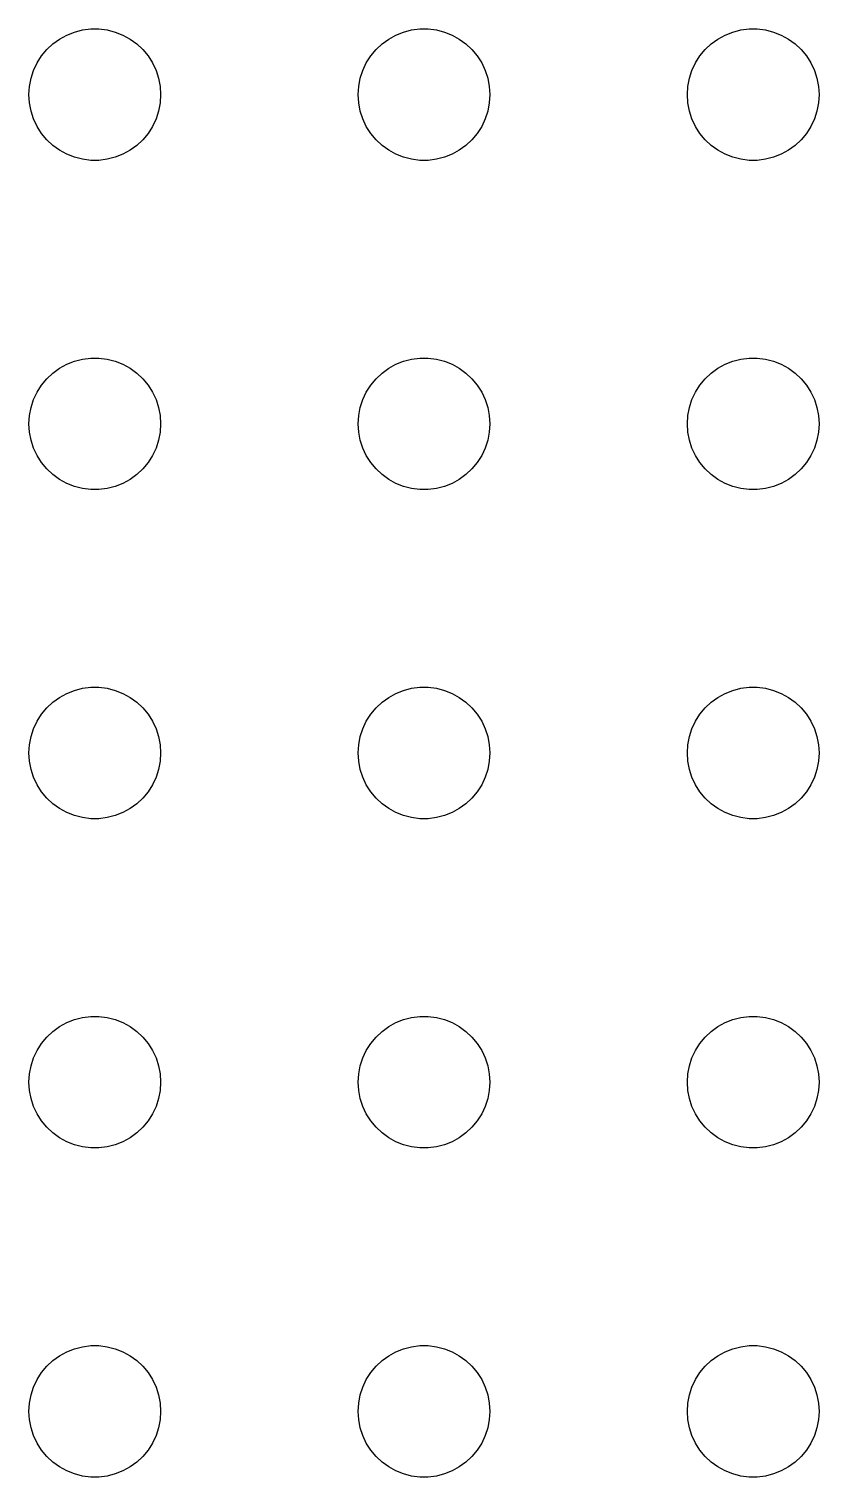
# Model space of a CAD drawing. Header units: metres. Extents: x -150 to 150, y -149 to 149.
# Drawn here: x 88.5 to 106.5, y -1.5 to 31.5 of the extents above; entities that cross this region are included whole.
import ezdxf

# ---------------------------------------------------------------- set-up
doc = ezdxf.new("R2010")
doc.units = ezdxf.units.M

msp = doc.modelspace()

# ---------------------------------------------------------------- linework, layer by layer
for p, q in [((89.1963, 31.2665), (89.3613, 31.3572)), ((89.3613, 31.3572), (89.5365, 31.4266)), ((89.5365, 31.4266), (89.7189, 31.4734)), ((89.7189, 31.4734), (89.9058, 31.497)), ((89.9058, 31.497), (90.0942, 31.497)), ((90.0942, 31.497), (90.2811, 31.4734)), ((90.2811, 31.4734), (90.4635, 31.4266)), ((90.4635, 31.4266), (90.6387, 31.3572)), ((90.6387, 31.3572), (90.8037, 31.2665)), ((96.6963, 31.2665), (96.8613, 31.3572)), ((96.8613, 31.3572), (97.0365, 31.4266)), ((97.0365, 31.4266), (97.2189, 31.4734)), ((97.2189, 31.4734), (97.4058, 31.497)), ((97.4058, 31.497), (97.5942, 31.497)), ((97.5942, 31.497), (97.7811, 31.4734)), ((97.7811, 31.4734), (97.9635, 31.4266)), ((97.9635, 31.4266), (98.1387, 31.3572)), ((98.1387, 31.3572), (98.3037, 31.2665)), ((104.196, 31.2665), (104.361, 31.3572)), ((104.361, 31.3572), (104.536, 31.4266)), ((104.536, 31.4266), (104.719, 31.4734)), ((104.719, 31.4734), (104.906, 31.497)), ((104.906, 31.497), (105.094, 31.497)), ((105.094, 31.497), (105.281, 31.4734)), ((105.281, 31.4734), (105.464, 31.4266)), ((105.464, 31.4266), (105.639, 31.3572)), ((105.639, 31.3572), (105.804, 31.2665)), ((88.7865, 30.8817), (88.9065, 31.0268)), ((88.9065, 31.0268), (89.0439, 31.1558)), ((89.0439, 31.1558), (89.1963, 31.2665)), ((90.8037, 31.2665), (90.9561, 31.1558)), ((90.9561, 31.1558), (91.0934, 31.0268)), ((91.0934, 31.0268), (91.2135, 30.8817)), ((96.2865, 30.8817), (96.4065, 31.0268)), ((96.4065, 31.0268), (96.5439, 31.1558)), ((96.5439, 31.1558), (96.6963, 31.2665)), ((98.3037, 31.2665), (98.4561, 31.1558)), ((98.4561, 31.1558), (98.5934, 31.0268)), ((98.5934, 31.0268), (98.7135, 30.8817)), ((103.786, 30.8817), (103.907, 31.0268)), ((103.907, 31.0268), (104.044, 31.1558)), ((104.044, 31.1558), (104.196, 31.2665)), ((105.804, 31.2665), (105.956, 31.1558)), ((105.956, 31.1558), (106.093, 31.0268)), ((106.093, 31.0268), (106.214, 30.8817)), ((88.6053, 30.5522), (88.6855, 30.7226)), ((88.6855, 30.7226), (88.7865, 30.8817)), ((91.2135, 30.8817), (91.3145, 30.7226)), ((91.3145, 30.7226), (91.3947, 30.5522)), ((96.1053, 30.5522), (96.1855, 30.7226)), ((96.1855, 30.7226), (96.2865, 30.8817)), ((98.7135, 30.8817), (98.8145, 30.7226)), ((98.8145, 30.7226), (98.8947, 30.5522)), ((103.605, 30.5522), (103.686, 30.7226)), ((103.686, 30.7226), (103.786, 30.8817)), ((106.214, 30.8817), (106.314, 30.7226)), ((106.314, 30.7226), (106.395, 30.5522)), ((88.5118, 30.188), (88.5471, 30.373)), ((88.5471, 30.373), (88.6053, 30.5522)), ((91.3947, 30.5522), (91.4529, 30.373)), ((91.4529, 30.373), (91.4882, 30.188)), ((96.0118, 30.188), (96.0471, 30.373)), ((96.0471, 30.373), (96.1053, 30.5522)), ((98.8947, 30.5522), (98.9529, 30.373)), ((98.9529, 30.373), (98.9882, 30.188)), ((103.512, 30.188), (103.547, 30.373)), ((103.547, 30.373), (103.605, 30.5522)), ((106.395, 30.5522), (106.453, 30.373)), ((106.453, 30.373), (106.488, 30.188)), ((88.5, 30), (88.5118, 30.188)), ((91.4882, 30.188), (91.5, 30)), ((96, 30), (96.0118, 30.188)), ((98.9882, 30.188), (99, 30)), ((103.5, 30), (103.512, 30.188)), ((106.488, 30.188), (106.5, 30)), ((88.5118, 29.812), (88.5, 30)), ((88.5471, 29.627), (88.5118, 29.812)), ((91.4882, 29.812), (91.4529, 29.627)), ((91.5, 30), (91.4882, 29.812)), ((96.0118, 29.812), (96, 30)), ((96.0471, 29.627), (96.0118, 29.812)), ((98.9882, 29.812), (98.9529, 29.627)), ((99, 30), (98.9882, 29.812)), ((103.512, 29.812), (103.5, 30)), ((103.547, 29.627), (103.512, 29.812)), ((106.488, 29.812), (106.453, 29.627)), ((106.5, 30), (106.488, 29.812)), ((88.6053, 29.4478), (88.5471, 29.627)), ((88.6855, 29.2774), (88.6053, 29.4478)), ((91.3947, 29.4478), (91.3145, 29.2774)), ((91.4529, 29.627), (91.3947, 29.4478)), ((96.1053, 29.4478), (96.0471, 29.627)), ((96.1855, 29.2774), (96.1053, 29.4478)), ((98.8947, 29.4478), (98.8145, 29.2774)), ((98.9529, 29.627), (98.8947, 29.4478)), ((103.605, 29.4478), (103.547, 29.627)), ((103.686, 29.2774), (103.605, 29.4478)), ((106.395, 29.4478), (106.314, 29.2774)), ((106.453, 29.627), (106.395, 29.4478)), ((88.7865, 29.1183), (88.6855, 29.2774)), ((88.9065, 28.9732), (88.7865, 29.1183)), ((91.2135, 29.1183), (91.0934, 28.9732)), ((91.3145, 29.2774), (91.2135, 29.1183)), ((96.2865, 29.1183), (96.1855, 29.2774)), ((96.4065, 28.9732), (96.2865, 29.1183)), ((98.7135, 29.1183), (98.5934, 28.9732)), ((98.8145, 29.2774), (98.7135, 29.1183)), ((103.786, 29.1183), (103.686, 29.2774)), ((103.907, 28.9732), (103.786, 29.1183)), ((106.214, 29.1183), (106.093, 28.9732)), ((106.314, 29.2774), (106.214, 29.1183)), ((89.0439, 28.8442), (88.9065, 28.9732)), ((89.1963, 28.7335), (89.0439, 28.8442)), ((89.3613, 28.6427), (89.1963, 28.7335)), ((90.8037, 28.7335), (90.6387, 28.6427)), ((90.9561, 28.8442), (90.8037, 28.7335)), ((91.0934, 28.9732), (90.9561, 28.8442)), ((96.5439, 28.8442), (96.4065, 28.9732)), ((96.6963, 28.7335), (96.5439, 28.8442)), ((96.8613, 28.6427), (96.6963, 28.7335)), ((98.3037, 28.7335), (98.1387, 28.6427)), ((98.4561, 28.8442), (98.3037, 28.7335)), ((98.5934, 28.9732), (98.4561, 28.8442)), ((104.044, 28.8442), (103.907, 28.9732)), ((104.196, 28.7335), (104.044, 28.8442)), ((104.361, 28.6427), (104.196, 28.7335)), ((105.804, 28.7335), (105.639, 28.6427)), ((105.956, 28.8442), (105.804, 28.7335)), ((106.093, 28.9732), (105.956, 28.8442)), ((89.5365, 28.5734), (89.3613, 28.6427)), ((89.7189, 28.5266), (89.5365, 28.5734)), ((89.9058, 28.503), (89.7189, 28.5266)), ((90.0942, 28.503), (89.9058, 28.503)), ((90.2811, 28.5266), (90.0942, 28.503)), ((90.4635, 28.5734), (90.2811, 28.5266)), ((90.6387, 28.6427), (90.4635, 28.5734)), ((97.0365, 28.5734), (96.8613, 28.6427)), ((97.2189, 28.5266), (97.0365, 28.5734)), ((97.4058, 28.503), (97.2189, 28.5266)), ((97.5942, 28.503), (97.4058, 28.503)), ((97.7811, 28.5266), (97.5942, 28.503)), ((97.9635, 28.5734), (97.7811, 28.5266)), ((98.1387, 28.6427), (97.9635, 28.5734)), ((104.536, 28.5734), (104.361, 28.6427)), ((104.719, 28.5266), (104.536, 28.5734)), ((104.906, 28.503), (104.719, 28.5266)), ((105.094, 28.503), (104.906, 28.503)), ((105.281, 28.5266), (105.094, 28.503)), ((105.464, 28.5734), (105.281, 28.5266)), ((105.639, 28.6427), (105.464, 28.5734)), ((89.0439, 23.6558), (89.1963, 23.7665)), ((89.1963, 23.7665), (89.3613, 23.8572)), ((89.3613, 23.8572), (89.5365, 23.9266)), ((89.5365, 23.9266), (89.7189, 23.9734)), ((89.7189, 23.9734), (89.9058, 23.997)), ((89.9058, 23.997), (90.0942, 23.997)), ((90.0942, 23.997), (90.2811, 23.9734)), ((90.2811, 23.9734), (90.4635, 23.9266)), ((90.4635, 23.9266), (90.6387, 23.8572)), ((90.6387, 23.8572), (90.8037, 23.7665)), ((90.8037, 23.7665), (90.9561, 23.6558)), ((96.5439, 23.6558), (96.6963, 23.7665)), ((96.6963, 23.7665), (96.8613, 23.8572)), ((96.8613, 23.8572), (97.0365, 23.9266)), ((97.0365, 23.9266), (97.2189, 23.9734)), ((97.2189, 23.9734), (97.4058, 23.997)), ((97.4058, 23.997), (97.5942, 23.997)), ((97.5942, 23.997), (97.7811, 23.9734)), ((97.7811, 23.9734), (97.9635, 23.9266)), ((97.9635, 23.9266), (98.1387, 23.8572)), ((98.1387, 23.8572), (98.3037, 23.7665)), ((98.3037, 23.7665), (98.4561, 23.6558)), ((104.044, 23.6558), (104.196, 23.7665)), ((104.196, 23.7665), (104.361, 23.8572)), ((104.361, 23.8572), (104.536, 23.9266)), ((104.536, 23.9266), (104.719, 23.9734)), ((104.719, 23.9734), (104.906, 23.997)), ((104.906, 23.997), (105.094, 23.997)), ((105.094, 23.997), (105.281, 23.9734)), ((105.281, 23.9734), (105.464, 23.9266)), ((105.464, 23.9266), (105.639, 23.8572)), ((105.639, 23.8572), (105.804, 23.7665)), ((105.804, 23.7665), (105.956, 23.6558)), ((88.7865, 23.3817), (88.9065, 23.5268)), ((88.9065, 23.5268), (89.0439, 23.6558)), ((90.9561, 23.6558), (91.0934, 23.5268)), ((91.0934, 23.5268), (91.2135, 23.3817)), ((96.2865, 23.3817), (96.4065, 23.5268)), ((96.4065, 23.5268), (96.5439, 23.6558)), ((98.4561, 23.6558), (98.5934, 23.5268)), ((98.5934, 23.5268), (98.7135, 23.3817)), ((103.786, 23.3817), (103.907, 23.5268)), ((103.907, 23.5268), (104.044, 23.6558)), ((105.956, 23.6558), (106.093, 23.5268)), ((106.093, 23.5268), (106.214, 23.3817)), ((88.6053, 23.0522), (88.6855, 23.2226)), ((88.6855, 23.2226), (88.7865, 23.3817)), ((91.2135, 23.3817), (91.3145, 23.2226)), ((91.3145, 23.2226), (91.3947, 23.0522)), ((96.1053, 23.0522), (96.1855, 23.2226)), ((96.1855, 23.2226), (96.2865, 23.3817)), ((98.7135, 23.3817), (98.8145, 23.2226)), ((98.8145, 23.2226), (98.8947, 23.0522)), ((103.605, 23.0522), (103.686, 23.2226)), ((103.686, 23.2226), (103.786, 23.3817)), ((106.214, 23.3817), (106.314, 23.2226)), ((106.314, 23.2226), (106.395, 23.0522)), ((88.5118, 22.688), (88.5471, 22.873)), ((88.5471, 22.873), (88.6053, 23.0522)), ((91.3947, 23.0522), (91.4529, 22.873)), ((91.4529, 22.873), (91.4882, 22.688)), ((96.0118, 22.688), (96.0471, 22.873)), ((96.0471, 22.873), (96.1053, 23.0522)), ((98.8947, 23.0522), (98.9529, 22.873)), ((98.9529, 22.873), (98.9882, 22.688)), ((103.512, 22.688), (103.547, 22.873)), ((103.547, 22.873), (103.605, 23.0522)), ((106.395, 23.0522), (106.453, 22.873)), ((106.453, 22.873), (106.488, 22.688)), ((88.5, 22.5), (88.5118, 22.688)), ((88.5118, 22.312), (88.5, 22.5)), ((91.4882, 22.688), (91.5, 22.5)), ((91.5, 22.5), (91.4882, 22.312)), ((96, 22.5), (96.0118, 22.688)), ((96.0118, 22.312), (96, 22.5)), ((98.9882, 22.688), (99, 22.5)), ((99, 22.5), (98.9882, 22.312)), ((103.5, 22.5), (103.512, 22.688)), ((103.512, 22.312), (103.5, 22.5)), ((106.488, 22.688), (106.5, 22.5)), ((106.5, 22.5), (106.488, 22.312)), ((88.5471, 22.127), (88.5118, 22.312)), ((88.6053, 21.9478), (88.5471, 22.127)), ((91.4529, 22.127), (91.3947, 21.9478)), ((91.4882, 22.312), (91.4529, 22.127)), ((96.0471, 22.127), (96.0118, 22.312)), ((96.1053, 21.9478), (96.0471, 22.127)), ((98.9529, 22.127), (98.8947, 21.9478)), ((98.9882, 22.312), (98.9529, 22.127)), ((103.547, 22.127), (103.512, 22.312)), ((103.605, 21.9478), (103.547, 22.127)), ((106.453, 22.127), (106.395, 21.9478)), ((106.488, 22.312), (106.453, 22.127)), ((88.6855, 21.7774), (88.6053, 21.9478)), ((88.7865, 21.6183), (88.6855, 21.7774)), ((91.3145, 21.7774), (91.2135, 21.6183)), ((91.3947, 21.9478), (91.3145, 21.7774)), ((96.1855, 21.7774), (96.1053, 21.9478)), ((96.2865, 21.6183), (96.1855, 21.7774)), ((98.8145, 21.7774), (98.7135, 21.6183)), ((98.8947, 21.9478), (98.8145, 21.7774)), ((103.686, 21.7774), (103.605, 21.9478)), ((103.786, 21.6183), (103.686, 21.7774)), ((106.314, 21.7774), (106.214, 21.6183)), ((106.395, 21.9478), (106.314, 21.7774)), ((88.9065, 21.4732), (88.7865, 21.6183)), ((89.0439, 21.3442), (88.9065, 21.4732)), ((91.0934, 21.4732), (90.9561, 21.3442)), ((91.2135, 21.6183), (91.0934, 21.4732)), ((96.4065, 21.4732), (96.2865, 21.6183)), ((96.5439, 21.3442), (96.4065, 21.4732)), ((98.5934, 21.4732), (98.4561, 21.3442)), ((98.7135, 21.6183), (98.5934, 21.4732)), ((103.907, 21.4732), (103.786, 21.6183)), ((104.044, 21.3442), (103.907, 21.4732)), ((106.093, 21.4732), (105.956, 21.3442)), ((106.214, 21.6183), (106.093, 21.4732)), ((89.1963, 21.2335), (89.0439, 21.3442)), ((89.3613, 21.1427), (89.1963, 21.2335)), ((89.5365, 21.0734), (89.3613, 21.1427)), ((90.6387, 21.1427), (90.4635, 21.0734)), ((90.8037, 21.2335), (90.6387, 21.1427)), ((90.9561, 21.3442), (90.8037, 21.2335)), ((96.6963, 21.2335), (96.5439, 21.3442)), ((96.8613, 21.1427), (96.6963, 21.2335)), ((97.0365, 21.0734), (96.8613, 21.1427)), ((98.1387, 21.1427), (97.9635, 21.0734)), ((98.3037, 21.2335), (98.1387, 21.1427)), ((98.4561, 21.3442), (98.3037, 21.2335)), ((104.196, 21.2335), (104.044, 21.3442)), ((104.361, 21.1427), (104.196, 21.2335)), ((104.536, 21.0734), (104.361, 21.1427)), ((105.639, 21.1427), (105.464, 21.0734)), ((105.804, 21.2335), (105.639, 21.1427)), ((105.956, 21.3442), (105.804, 21.2335)), ((89.7189, 21.0266), (89.5365, 21.0734)), ((89.9058, 21.003), (89.7189, 21.0266)), ((90.0942, 21.003), (89.9058, 21.003)), ((90.2811, 21.0266), (90.0942, 21.003)), ((90.4635, 21.0734), (90.2811, 21.0266)), ((97.2189, 21.0266), (97.0365, 21.0734)), ((97.4058, 21.003), (97.2189, 21.0266)), ((97.5942, 21.003), (97.4058, 21.003)), ((97.7811, 21.0266), (97.5942, 21.003)), ((97.9635, 21.0734), (97.7811, 21.0266)), ((104.719, 21.0266), (104.536, 21.0734)), ((104.906, 21.003), (104.719, 21.0266)), ((105.094, 21.003), (104.906, 21.003)), ((105.281, 21.0266), (105.094, 21.003)), ((105.464, 21.0734), (105.281, 21.0266)), ((89.0439, 16.1558), (89.1963, 16.2665)), ((89.1963, 16.2665), (89.3613, 16.3572)), ((89.3613, 16.3572), (89.5365, 16.4266)), ((89.5365, 16.4266), (89.7189, 16.4734)), ((89.7189, 16.4734), (89.9058, 16.497)), ((89.9058, 16.497), (90.0942, 16.497)), ((90.0942, 16.497), (90.2811, 16.4734)), ((90.2811, 16.4734), (90.4635, 16.4266)), ((90.4635, 16.4266), (90.6387, 16.3572)), ((90.6387, 16.3572), (90.8037, 16.2665)), ((90.8037, 16.2665), (90.9561, 16.1558)), ((96.5439, 16.1558), (96.6963, 16.2665)), ((96.6963, 16.2665), (96.8613, 16.3572)), ((96.8613, 16.3572), (97.0365, 16.4266)), ((97.0365, 16.4266), (97.2189, 16.4734)), ((97.2189, 16.4734), (97.4058, 16.497)), ((97.4058, 16.497), (97.5942, 16.497)), ((97.5942, 16.497), (97.7811, 16.4734)), ((97.7811, 16.4734), (97.9635, 16.4266)), ((97.9635, 16.4266), (98.1387, 16.3572)), ((98.1387, 16.3572), (98.3037, 16.2665)), ((98.3037, 16.2665), (98.4561, 16.1558)), ((104.044, 16.1558), (104.196, 16.2665)), ((104.196, 16.2665), (104.361, 16.3572)), ((104.361, 16.3572), (104.536, 16.4266)), ((104.536, 16.4266), (104.719, 16.4734)), ((104.719, 16.4734), (104.906, 16.497)), ((104.906, 16.497), (105.094, 16.497)), ((105.094, 16.497), (105.281, 16.4734)), ((105.281, 16.4734), (105.464, 16.4266)), ((105.464, 16.4266), (105.639, 16.3572)), ((105.639, 16.3572), (105.804, 16.2665)), ((105.804, 16.2665), (105.956, 16.1558)), ((88.6855, 15.7226), (88.7865, 15.8817)), ((88.7865, 15.8817), (88.9065, 16.0268)), ((88.9065, 16.0268), (89.0439, 16.1558)), ((90.9561, 16.1558), (91.0934, 16.0268)), ((91.0934, 16.0268), (91.2135, 15.8817)), ((91.2135, 15.8817), (91.3145, 15.7226)), ((96.1855, 15.7226), (96.2865, 15.8817)), ((96.2865, 15.8817), (96.4065, 16.0268)), ((96.4065, 16.0268), (96.5439, 16.1558)), ((98.4561, 16.1558), (98.5934, 16.0268)), ((98.5934, 16.0268), (98.7135, 15.8817)), ((98.7135, 15.8817), (98.8145, 15.7226)), ((103.686, 15.7226), (103.786, 15.8817)), ((103.786, 15.8817), (103.907, 16.0268)), ((103.907, 16.0268), (104.044, 16.1558)), ((105.956, 16.1558), (106.093, 16.0268)), ((106.093, 16.0268), (106.214, 15.8817)), ((106.214, 15.8817), (106.314, 15.7226)), ((88.5471, 15.373), (88.6053, 15.5522)), ((88.6053, 15.5522), (88.6855, 15.7226)), ((91.3145, 15.7226), (91.3947, 15.5522)), ((91.3947, 15.5522), (91.4529, 15.373)), ((96.0471, 15.373), (96.1053, 15.5522)), ((96.1053, 15.5522), (96.1855, 15.7226)), ((98.8145, 15.7226), (98.8947, 15.5522)), ((98.8947, 15.5522), (98.9529, 15.373)), ((103.547, 15.373), (103.605, 15.5522)), ((103.605, 15.5522), (103.686, 15.7226)), ((106.314, 15.7226), (106.395, 15.5522)), ((106.395, 15.5522), (106.453, 15.373)), ((88.5, 15), (88.5118, 15.188)), ((88.5118, 15.188), (88.5471, 15.373)), ((91.4529, 15.373), (91.4882, 15.188)), ((91.4882, 15.188), (91.5, 15)), ((96, 15), (96.0118, 15.188)), ((96.0118, 15.188), (96.0471, 15.373)), ((98.9529, 15.373), (98.9882, 15.188)), ((98.9882, 15.188), (99, 15)), ((103.5, 15), (103.512, 15.188)), ((103.512, 15.188), (103.547, 15.373)), ((106.453, 15.373), (106.488, 15.188)), ((106.488, 15.188), (106.5, 15)), ((88.5118, 14.812), (88.5, 15)), ((91.5, 15), (91.4882, 14.812)), ((96.0118, 14.812), (96, 15)), ((99, 15), (98.9882, 14.812)), ((103.512, 14.812), (103.5, 15)), ((106.5, 15), (106.488, 14.812)), ((88.5471, 14.627), (88.5118, 14.812)), ((88.6053, 14.4478), (88.5471, 14.627)), ((91.4529, 14.627), (91.3947, 14.4478)), ((91.4882, 14.812), (91.4529, 14.627)), ((96.0471, 14.627), (96.0118, 14.812)), ((96.1053, 14.4478), (96.0471, 14.627)), ((98.9529, 14.627), (98.8947, 14.4478)), ((98.9882, 14.812), (98.9529, 14.627)), ((103.547, 14.627), (103.512, 14.812)), ((103.605, 14.4478), (103.547, 14.627)), ((106.453, 14.627), (106.395, 14.4478)), ((106.488, 14.812), (106.453, 14.627)), ((88.6855, 14.2774), (88.6053, 14.4478)), ((88.7865, 14.1183), (88.6855, 14.2774)), ((91.3145, 14.2774), (91.2135, 14.1183)), ((91.3947, 14.4478), (91.3145, 14.2774)), ((96.1855, 14.2774), (96.1053, 14.4478)), ((96.2865, 14.1183), (96.1855, 14.2774)), ((98.8145, 14.2774), (98.7135, 14.1183)), ((98.8947, 14.4478), (98.8145, 14.2774)), ((103.686, 14.2774), (103.605, 14.4478)), ((103.786, 14.1183), (103.686, 14.2774)), ((106.314, 14.2774), (106.214, 14.1183)), ((106.395, 14.4478), (106.314, 14.2774)), ((88.9065, 13.9732), (88.7865, 14.1183)), ((89.0439, 13.8442), (88.9065, 13.9732)), ((91.0934, 13.9732), (90.9561, 13.8442)), ((91.2135, 14.1183), (91.0934, 13.9732)), ((96.4065, 13.9732), (96.2865, 14.1183)), ((96.5439, 13.8442), (96.4065, 13.9732)), ((98.5934, 13.9732), (98.4561, 13.8442)), ((98.7135, 14.1183), (98.5934, 13.9732)), ((103.907, 13.9732), (103.786, 14.1183)), ((104.044, 13.8442), (103.907, 13.9732)), ((106.093, 13.9732), (105.956, 13.8442)), ((106.214, 14.1183), (106.093, 13.9732)), ((89.1963, 13.7335), (89.0439, 13.8442)), ((89.3613, 13.6427), (89.1963, 13.7335)), ((89.5365, 13.5734), (89.3613, 13.6427)), ((89.7189, 13.5266), (89.5365, 13.5734)), ((90.4635, 13.5734), (90.2811, 13.5266)), ((90.6387, 13.6427), (90.4635, 13.5734)), ((90.8037, 13.7335), (90.6387, 13.6427)), ((90.9561, 13.8442), (90.8037, 13.7335)), ((96.6963, 13.7335), (96.5439, 13.8442)), ((96.8613, 13.6427), (96.6963, 13.7335)), ((97.0365, 13.5734), (96.8613, 13.6427)), ((97.2189, 13.5266), (97.0365, 13.5734)), ((97.9635, 13.5734), (97.7811, 13.5266)), ((98.1387, 13.6427), (97.9635, 13.5734)), ((98.3037, 13.7335), (98.1387, 13.6427)), ((98.4561, 13.8442), (98.3037, 13.7335)), ((104.196, 13.7335), (104.044, 13.8442)), ((104.361, 13.6427), (104.196, 13.7335)), ((104.536, 13.5734), (104.361, 13.6427)), ((104.719, 13.5266), (104.536, 13.5734)), ((105.464, 13.5734), (105.281, 13.5266)), ((105.639, 13.6427), (105.464, 13.5734)), ((105.804, 13.7335), (105.639, 13.6427)), ((105.956, 13.8442), (105.804, 13.7335)), ((89.9058, 13.5029), (89.7189, 13.5266)), ((90.0942, 13.5029), (89.9058, 13.5029)), ((90.2811, 13.5266), (90.0942, 13.5029)), ((97.4058, 13.5029), (97.2189, 13.5266)), ((97.5942, 13.5029), (97.4058, 13.5029)), ((97.7811, 13.5266), (97.5942, 13.5029)), ((104.906, 13.5029), (104.719, 13.5266)), ((105.094, 13.5029), (104.906, 13.5029)), ((105.281, 13.5266), (105.094, 13.5029)), ((89.3613, 8.85724), (89.5365, 8.92657)), ((89.5365, 8.92657), (89.7189, 8.97342)), ((89.7189, 8.97342), (89.9058, 8.99704)), ((89.9058, 8.99704), (90.0942, 8.99704)), ((90.0942, 8.99704), (90.2811, 8.97342)), ((90.2811, 8.97342), (90.4635, 8.92657)), ((90.4635, 8.92657), (90.6387, 8.85724)), ((96.8613, 8.85724), (97.0365, 8.92657)), ((97.0365, 8.92657), (97.2189, 8.97342)), ((97.2189, 8.97342), (97.4058, 8.99704)), ((97.4058, 8.99704), (97.5942, 8.99704)), ((97.5942, 8.99704), (97.7811, 8.97342)), ((97.7811, 8.97342), (97.9635, 8.92657)), ((97.9635, 8.92657), (98.1387, 8.85724)), ((104.361, 8.85724), (104.536, 8.92657)), ((104.536, 8.92657), (104.719, 8.97342)), ((104.719, 8.97342), (104.906, 8.99704)), ((104.906, 8.99704), (105.094, 8.99704)), ((105.094, 8.99704), (105.281, 8.97342)), ((105.281, 8.97342), (105.464, 8.92657)), ((105.464, 8.92657), (105.639, 8.85724)), ((88.9065, 8.52681), (89.0439, 8.65576)), ((89.0439, 8.65576), (89.1963, 8.76648)), ((89.1963, 8.76648), (89.3613, 8.85724)), ((90.6387, 8.85724), (90.8037, 8.76648)), ((90.8037, 8.76648), (90.9561, 8.65576)), ((90.9561, 8.65576), (91.0934, 8.52681)), ((96.4065, 8.52681), (96.5439, 8.65576)), ((96.5439, 8.65576), (96.6963, 8.76648)), ((96.6963, 8.76648), (96.8613, 8.85724)), ((98.1387, 8.85724), (98.3037, 8.76648)), ((98.3037, 8.76648), (98.4561, 8.65576)), ((98.4561, 8.65576), (98.5934, 8.52681)), ((103.907, 8.52681), (104.044, 8.65576)), ((104.044, 8.65576), (104.196, 8.76648)), ((104.196, 8.76648), (104.361, 8.85724)), ((105.639, 8.85724), (105.804, 8.76648)), ((105.804, 8.76648), (105.956, 8.65576)), ((105.956, 8.65576), (106.093, 8.52681)), ((88.6855, 8.22263), (88.7865, 8.38167)), ((88.7865, 8.38167), (88.9065, 8.52681)), ((91.0934, 8.52681), (91.2135, 8.38167)), ((91.2135, 8.38167), (91.3145, 8.22263)), ((96.1855, 8.22263), (96.2865, 8.38167)), ((96.2865, 8.38167), (96.4065, 8.52681)), ((98.5934, 8.52681), (98.7135, 8.38167)), ((98.7135, 8.38167), (98.8145, 8.22263)), ((103.686, 8.22263), (103.786, 8.38167)), ((103.786, 8.38167), (103.907, 8.52681)), ((106.093, 8.52681), (106.214, 8.38167)), ((106.214, 8.38167), (106.314, 8.22263)), ((88.5471, 7.87303), (88.6053, 8.05219)), ((88.6053, 8.05219), (88.6855, 8.22263)), ((91.3145, 8.22263), (91.3947, 8.05219)), ((91.3947, 8.05219), (91.4529, 7.87303)), ((96.0471, 7.87303), (96.1053, 8.05219)), ((96.1053, 8.05219), (96.1855, 8.22263)), ((98.8145, 8.22263), (98.8947, 8.05219)), ((98.8947, 8.05219), (98.9529, 7.87303)), ((103.547, 7.87303), (103.605, 8.05219)), ((103.605, 8.05219), (103.686, 8.22263)), ((106.314, 8.22263), (106.395, 8.05219)), ((106.395, 8.05219), (106.453, 7.87303)), ((88.5, 7.5), (88.5118, 7.68799)), ((88.5118, 7.68799), (88.5471, 7.87303)), ((91.4529, 7.87303), (91.4882, 7.68799)), ((91.4882, 7.68799), (91.5, 7.5)), ((96, 7.5), (96.0118, 7.68799)), ((96.0118, 7.68799), (96.0471, 7.87303)), ((98.9529, 7.87303), (98.9882, 7.68799)), ((98.9882, 7.68799), (99, 7.5)), ((103.5, 7.5), (103.512, 7.68799)), ((103.512, 7.68799), (103.547, 7.87303)), ((106.453, 7.87303), (106.488, 7.68799)), ((106.488, 7.68799), (106.5, 7.5)), ((88.5118, 7.312), (88.5, 7.5)), ((88.5471, 7.12695), (88.5118, 7.312)), ((91.4882, 7.312), (91.4529, 7.12695)), ((91.5, 7.5), (91.4882, 7.312)), ((96.0118, 7.312), (96, 7.5)), ((96.0471, 7.12695), (96.0118, 7.312)), ((98.9882, 7.312), (98.9529, 7.12695)), ((99, 7.5), (98.9882, 7.312)), ((103.512, 7.312), (103.5, 7.5)), ((103.547, 7.12695), (103.512, 7.312)), ((106.488, 7.312), (106.453, 7.12695)), ((106.5, 7.5), (106.488, 7.312)), ((88.6053, 6.9478), (88.5471, 7.12695)), ((88.6855, 6.77736), (88.6053, 6.9478)), ((91.3947, 6.9478), (91.3145, 6.77736)), ((91.4529, 7.12695), (91.3947, 6.9478)), ((96.1053, 6.9478), (96.0471, 7.12695)), ((96.1855, 6.77736), (96.1053, 6.9478)), ((98.8947, 6.9478), (98.8145, 6.77736)), ((98.9529, 7.12695), (98.8947, 6.9478)), ((103.605, 6.9478), (103.547, 7.12695)), ((103.686, 6.77736), (103.605, 6.9478)), ((106.395, 6.9478), (106.314, 6.77736)), ((106.453, 7.12695), (106.395, 6.9478)), ((88.7865, 6.61832), (88.6855, 6.77736)), ((88.9065, 6.47318), (88.7865, 6.61832)), ((91.2135, 6.61832), (91.0934, 6.47318)), ((91.3145, 6.77736), (91.2135, 6.61832)), ((96.2865, 6.61832), (96.1855, 6.77736)), ((96.4065, 6.47318), (96.2865, 6.61832)), ((98.7135, 6.61832), (98.5934, 6.47318)), ((98.8145, 6.77736), (98.7135, 6.61832)), ((103.786, 6.61832), (103.686, 6.77736)), ((103.907, 6.47318), (103.786, 6.61832)), ((106.214, 6.61832), (106.093, 6.47318)), ((106.314, 6.77736), (106.214, 6.61832)), ((89.0439, 6.34422), (88.9065, 6.47318)), ((89.1963, 6.23351), (89.0439, 6.34422)), ((90.9561, 6.34422), (90.8037, 6.23351)), ((91.0934, 6.47318), (90.9561, 6.34422)), ((96.5439, 6.34422), (96.4065, 6.47318)), ((96.6963, 6.23351), (96.5439, 6.34422)), ((98.4561, 6.34422), (98.3037, 6.23351)), ((98.5934, 6.47318), (98.4561, 6.34422)), ((104.044, 6.34422), (103.907, 6.47318)), ((104.196, 6.23351), (104.044, 6.34422)), ((105.956, 6.34422), (105.804, 6.23351)), ((106.093, 6.47318), (105.956, 6.34422)), ((89.3613, 6.14275), (89.1963, 6.23351)), ((89.5365, 6.07341), (89.3613, 6.14275)), ((89.7189, 6.02657), (89.5365, 6.07341)), ((89.9058, 6.00294), (89.7189, 6.02657)), ((90.0942, 6.00294), (89.9058, 6.00294)), ((90.2811, 6.02657), (90.0942, 6.00294)), ((90.4635, 6.07341), (90.2811, 6.02657)), ((90.6387, 6.14275), (90.4635, 6.07341)), ((90.8037, 6.23351), (90.6387, 6.14275)), ((96.8613, 6.14275), (96.6963, 6.23351)), ((97.0365, 6.07341), (96.8613, 6.14275)), ((97.2189, 6.02657), (97.0365, 6.07341)), ((97.4058, 6.00294), (97.2189, 6.02657)), ((97.5942, 6.00294), (97.4058, 6.00294)), ((97.7811, 6.02657), (97.5942, 6.00294)), ((97.9635, 6.07341), (97.7811, 6.02657)), ((98.1387, 6.14275), (97.9635, 6.07341)), ((98.3037, 6.23351), (98.1387, 6.14275)), ((104.361, 6.14275), (104.196, 6.23351)), ((104.536, 6.07341), (104.361, 6.14275)), ((104.719, 6.02657), (104.536, 6.07341)), ((104.906, 6.00294), (104.719, 6.02657)), ((105.094, 6.00294), (104.906, 6.00294)), ((105.281, 6.02657), (105.094, 6.00294)), ((105.464, 6.07341), (105.281, 6.02657)), ((105.639, 6.14275), (105.464, 6.07341)), ((105.804, 6.23351), (105.639, 6.14275)), ((89.1963, 1.26648), (89.3613, 1.35724)), ((89.3613, 1.35724), (89.5365, 1.42657)), ((89.5365, 1.42657), (89.7189, 1.47342)), ((89.7189, 1.47342), (89.9058, 1.49704)), ((89.9058, 1.49704), (90.0942, 1.49704)), ((90.0942, 1.49704), (90.2811, 1.47342)), ((90.2811, 1.47342), (90.4635, 1.42657)), ((90.4635, 1.42657), (90.6387, 1.35724)), ((90.6387, 1.35724), (90.8037, 1.26648)), ((96.6963, 1.26648), (96.8613, 1.35724)), ((96.8613, 1.35724), (97.0365, 1.42657)), ((97.0365, 1.42657), (97.2189, 1.47342)), ((97.2189, 1.47342), (97.4058, 1.49704)), ((97.4058, 1.49704), (97.5942, 1.49704)), ((97.5942, 1.49704), (97.7811, 1.47342)), ((97.7811, 1.47342), (97.9635, 1.42657)), ((97.9635, 1.42657), (98.1387, 1.35724)), ((98.1387, 1.35724), (98.3037, 1.26648)), ((104.196, 1.26648), (104.361, 1.35724)), ((104.361, 1.35724), (104.536, 1.42657)), ((104.536, 1.42657), (104.719, 1.47342)), ((104.719, 1.47342), (104.906, 1.49704)), ((104.906, 1.49704), (105.094, 1.49704)), ((105.094, 1.49704), (105.281, 1.47342)), ((105.281, 1.47342), (105.464, 1.42657)), ((105.464, 1.42657), (105.639, 1.35724)), ((105.639, 1.35724), (105.804, 1.26648)), ((88.7865, 0.88167), (88.9065, 1.02681)), ((88.9065, 1.02681), (89.0439, 1.15576)), ((89.0439, 1.15576), (89.1963, 1.26648)), ((90.8037, 1.26648), (90.9561, 1.15576)), ((90.9561, 1.15576), (91.0934, 1.02681)), ((91.0934, 1.02681), (91.2135, 0.88167)), ((96.2865, 0.88167), (96.4065, 1.02681)), ((96.4065, 1.02681), (96.5439, 1.15576)), ((96.5439, 1.15576), (96.6963, 1.26648)), ((98.3037, 1.26648), (98.4561, 1.15576)), ((98.4561, 1.15576), (98.5934, 1.02681)), ((98.5934, 1.02681), (98.7135, 0.88167)), ((103.786, 0.88167), (103.907, 1.02681)), ((103.907, 1.02681), (104.044, 1.15576)), ((104.044, 1.15576), (104.196, 1.26648)), ((105.804, 1.26648), (105.956, 1.15576)), ((105.956, 1.15576), (106.093, 1.02681)), ((106.093, 1.02681), (106.214, 0.88167)), ((88.6053, 0.55219), (88.6855, 0.72263)), ((88.6855, 0.72263), (88.7865, 0.88167)), ((91.2135, 0.88167), (91.3145, 0.72263)), ((91.3145, 0.72263), (91.3947, 0.55219)), ((96.1053, 0.55219), (96.1855, 0.72263)), ((96.1855, 0.72263), (96.2865, 0.88167)), ((98.7135, 0.88167), (98.8145, 0.72263)), ((98.8145, 0.72263), (98.8947, 0.55219)), ((103.605, 0.55219), (103.686, 0.72263)), ((103.686, 0.72263), (103.786, 0.88167)), ((106.214, 0.88167), (106.314, 0.72263)), ((106.314, 0.72263), (106.395, 0.55219)), ((88.5118, 0.18799), (88.5471, 0.37303)), ((88.5471, 0.37303), (88.6053, 0.55219)), ((91.3947, 0.55219), (91.4529, 0.37303)), ((91.4529, 0.37303), (91.4882, 0.18799)), ((96.0118, 0.18799), (96.0471, 0.37303)), ((96.0471, 0.37303), (96.1053, 0.55219)), ((98.8947, 0.55219), (98.9529, 0.37303)), ((98.9529, 0.37303), (98.9882, 0.18799)), ((103.512, 0.18799), (103.547, 0.37303)), ((103.547, 0.37303), (103.605, 0.55219)), ((106.395, 0.55219), (106.453, 0.37303)), ((106.453, 0.37303), (106.488, 0.18799)), ((88.5, 0), (88.5118, 0.18799)), ((88.5118, -0.18799), (88.5, 0)), ((91.4882, 0.18799), (91.5, 0)), ((91.5, 0), (91.4882, -0.18799)), ((96, 0), (96.0118, 0.18799)), ((96.0118, -0.18799), (96, 0)), ((98.9882, 0.18799), (99, 0)), ((99, 0), (98.9882, -0.18799)), ((103.5, 0), (103.512, 0.18799)), ((103.512, -0.18799), (103.5, 0)), ((106.488, 0.18799), (106.5, 0)), ((106.5, 0), (106.488, -0.18799)), ((88.5471, -0.37303), (88.5118, -0.18799)), ((91.4882, -0.18799), (91.4529, -0.37303)), ((96.0471, -0.37303), (96.0118, -0.18799)), ((98.9882, -0.18799), (98.9529, -0.37303)), ((103.547, -0.37303), (103.512, -0.18799)), ((106.488, -0.18799), (106.453, -0.37303)), ((88.6053, -0.55219), (88.5471, -0.37303)), ((88.6855, -0.72263), (88.6053, -0.55219)), ((91.3947, -0.55219), (91.3145, -0.72263)), ((91.4529, -0.37303), (91.3947, -0.55219)), ((96.1053, -0.55219), (96.0471, -0.37303)), ((96.1855, -0.72263), (96.1053, -0.55219)), ((98.8947, -0.55219), (98.8145, -0.72263)), ((98.9529, -0.37303), (98.8947, -0.55219)), ((103.605, -0.55219), (103.547, -0.37303)), ((103.686, -0.72263), (103.605, -0.55219)), ((106.395, -0.55219), (106.314, -0.72263)), ((106.453, -0.37303), (106.395, -0.55219)), ((88.7865, -0.88167), (88.6855, -0.72263)), ((88.9065, -1.02681), (88.7865, -0.88167)), ((91.2135, -0.88167), (91.0934, -1.02681)), ((91.3145, -0.72263), (91.2135, -0.88167)), ((96.2865, -0.88167), (96.1855, -0.72263)), ((96.4065, -1.02681), (96.2865, -0.88167)), ((98.7135, -0.88167), (98.5934, -1.02681)), ((98.8145, -0.72263), (98.7135, -0.88167)), ((103.786, -0.88167), (103.686, -0.72263)), ((103.907, -1.02681), (103.786, -0.88167)), ((106.214, -0.88167), (106.093, -1.02681)), ((106.314, -0.72263), (106.214, -0.88167)), ((89.0439, -1.15576), (88.9065, -1.02681)), ((89.1963, -1.26648), (89.0439, -1.15576)), ((89.3613, -1.35724), (89.1963, -1.26648)), ((90.8037, -1.26648), (90.6387, -1.35724)), ((90.9561, -1.15576), (90.8037, -1.26648)), ((91.0934, -1.02681), (90.9561, -1.15576)), ((96.5439, -1.15576), (96.4065, -1.02681)), ((96.6963, -1.26648), (96.5439, -1.15576)), ((96.8613, -1.35724), (96.6963, -1.26648)), ((98.3037, -1.26648), (98.1387, -1.35724)), ((98.4561, -1.15576), (98.3037, -1.26648)), ((98.5934, -1.02681), (98.4561, -1.15576)), ((104.044, -1.15576), (103.907, -1.02681)), ((104.196, -1.26648), (104.044, -1.15576)), ((104.361, -1.35724), (104.196, -1.26648)), ((105.804, -1.26648), (105.639, -1.35724)), ((105.956, -1.15576), (105.804, -1.26648)), ((106.093, -1.02681), (105.956, -1.15576)), ((89.5365, -1.42657), (89.3613, -1.35724)), ((89.7189, -1.47342), (89.5365, -1.42657)), ((89.9058, -1.49704), (89.7189, -1.47342)), ((90.0942, -1.49704), (89.9058, -1.49704)), ((90.2811, -1.47342), (90.0942, -1.49704)), ((90.4635, -1.42657), (90.2811, -1.47342)), ((90.6387, -1.35724), (90.4635, -1.42657)), ((97.0365, -1.42657), (96.8613, -1.35724)), ((97.2189, -1.47342), (97.0365, -1.42657)), ((97.4058, -1.49704), (97.2189, -1.47342)), ((97.5942, -1.49704), (97.4058, -1.49704)), ((97.7811, -1.47342), (97.5942, -1.49704)), ((97.9635, -1.42657), (97.7811, -1.47342)), ((98.1387, -1.35724), (97.9635, -1.42657)), ((104.536, -1.42657), (104.361, -1.35724)), ((104.719, -1.47342), (104.536, -1.42657)), ((104.906, -1.49704), (104.719, -1.47342)), ((105.094, -1.49704), (104.906, -1.49704)), ((105.281, -1.47342), (105.094, -1.49704)), ((105.464, -1.42657), (105.281, -1.47342)), ((105.639, -1.35724), (105.464, -1.42657))]:
    msp.add_line(p, q)

doc.saveas('drawing.dxf')
